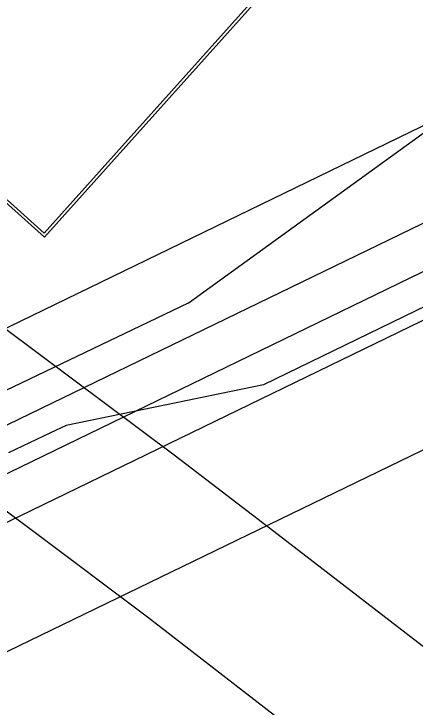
# Model space of a CAD drawing. Extents: x 5056 to 8489, y 7656 to 10510.
# Drawn here: x 6823.8 to 6961.8, y 9708.7 to 9947.1 of the extents above; entities that cross this region are included whole.
import ezdxf

# ---------------------------------------------------------------- set-up
doc = ezdxf.new("R2010")
doc.units = 0
for name, color, linetype in [('Ex Easements', 7, 'Continuous'), ('Ex Parcels', 7, 'Continuous'), ('Ex Roads', 7, 'Continuous')]:
    doc.layers.add(name, color=color, linetype=linetype)

msp = doc.modelspace()

# ---------------------------------------------------------------- linework, layer by layer
at = {"layer": 'Ex Easements'}
for p, q in [((6879.21, 9795.33), (6914.44, 9768.37)), ((6829.78, 9770.03), (6869.65, 9740.07))]:
    msp.add_line(p, q, dxfattribs=at)
for points in [[(5998, 10509.72), (6054.78, 10463.72), (6188.04, 10354.11), (6381.15, 10177.56), (6616.25, 9952.7), (6789.19, 9800.22), (6829.78, 9770.03)], [(6077.43, 10509.72), (6086.4, 10502.45), (6220.81, 10391.9), (6415.31, 10214.09), (6650.08, 9989.53), (6820.4, 9839.36), (6879.21, 9795.33)], [(6914.44, 9768.37), (6996.76, 9704.84), (7207.75, 9538.17), (7280.2, 9476.6), (7505.36, 9286.42), (8121.13, 8853.6)], [(6869.65, 9740.07), (6965.95, 9665.46), (7176.06, 9499.49), (7247.88, 9438.45), (7474.8, 9246.79), (8092.37, 8812.69)]]:
    msp.add_lwpolyline(points, dxfattribs=at)
at = {"layer": 'Ex Parcels'}
for p, q in [((6991.97, 9922.11), (6266.24, 9569.77)), ((6281.7, 9543.93), (7054.55, 9919.15)), ((6288.25, 9530.44), (7061.1, 9905.65)), ((6586.36, 9658.5), (7040.66, 9879.06)), ((6617.32, 9629.07), (7049.14, 9838.71))]:
    msp.add_line(p, q, dxfattribs=at)
at = {"layer": 'Ex Roads'}
for p, q in [((6942.33, 9992.46), (6834.18, 9871.84)), ((6943.74, 9992.53), (6834.26, 9870.43)), ((6883.54, 9847.79), (6965.86, 9907.21)), ((6820.81, 9882.49), (6834.26, 9870.43)), ((6821.47, 9883.23), (6834.18, 9871.84)), ((6883.54, 9847.79), (6716.49, 9767.67))]:
    msp.add_line(p, q, dxfattribs=at)
msp.add_lwpolyline([(6989.44, 9858.63), (6909.38, 9819.76), (6841.75, 9805.79), (6836.36, 9803.2), (6829.17, 9799.76), (6821.99, 9796.32)], dxfattribs=at)

doc.saveas('drawing.dxf')
